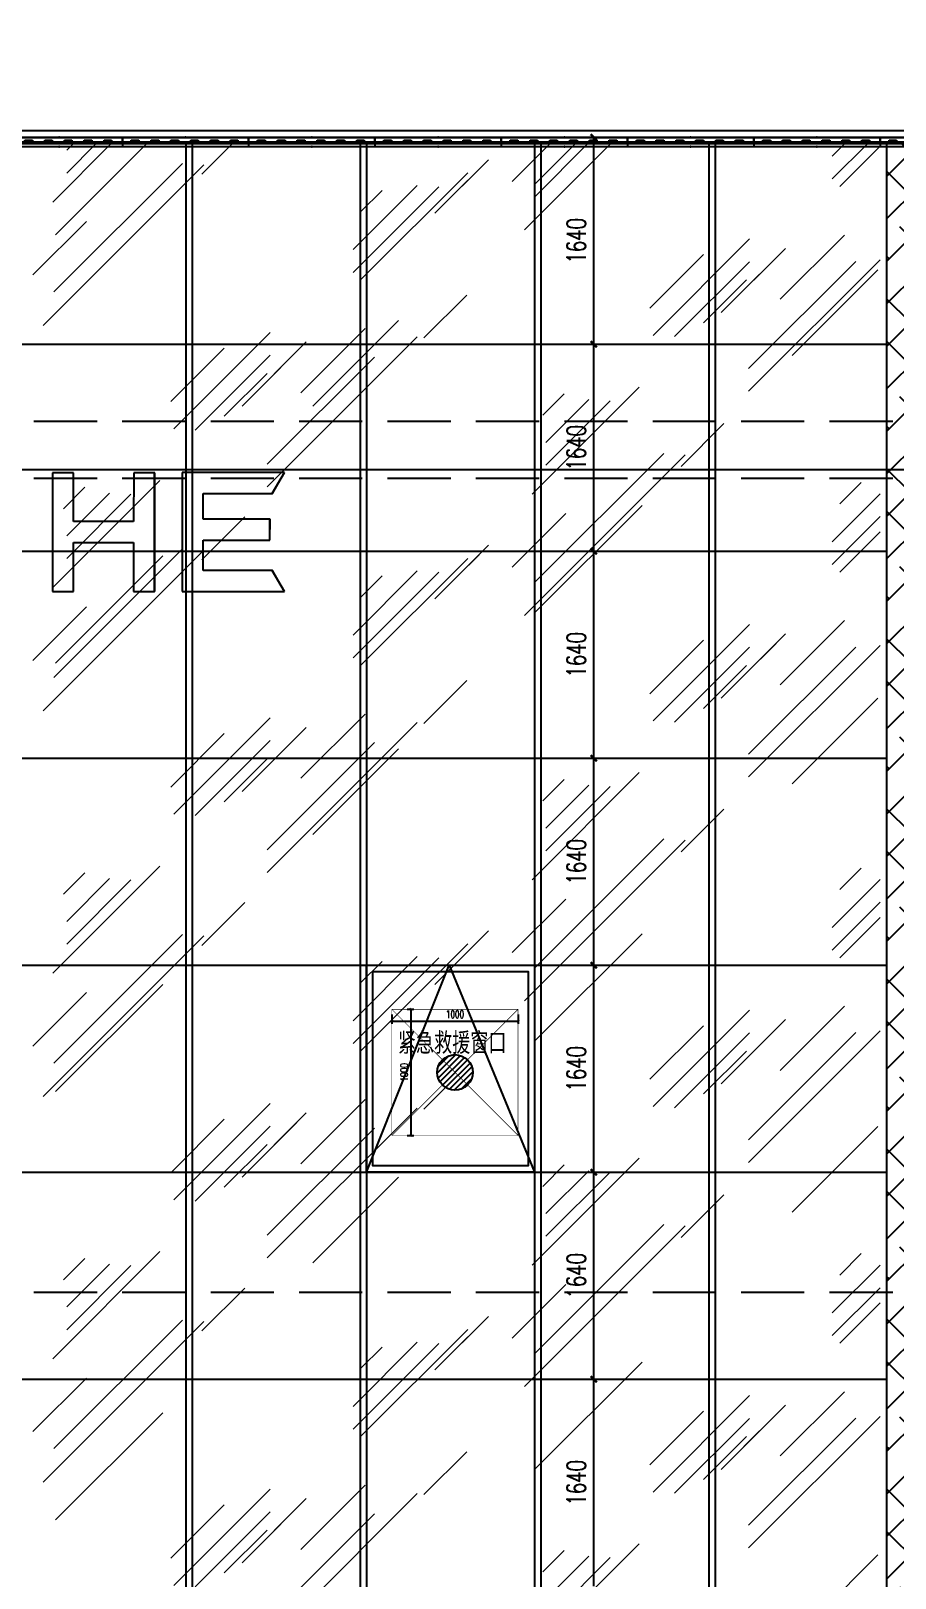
# Model space of a CAD drawing. Extents: x -2377130 to 293730, y -2 to 754590.
# Drawn here: x -451317 to -444476, y 524323 to 536580 of the extents above; entities that cross this region are included whole.
import ezdxf
from ezdxf.enums import TextEntityAlignment as Align

# ---------------------------------------------------------------- set-up
doc = ezdxf.new("R2010")
doc.units = 0
doc.header["$LTSCALE"] = 1000
doc.header["$MEASUREMENT"] = 0
for name, pattern in [('__DASH', [0.35, 0.25, -0.1]), ('DASH', [0.35, 0.25, -0.1]), ('DOTE', [2.42, 2, -0.2, 0.02, -0.2])]:
    doc.linetypes.add(name, pattern=pattern)
doc.layers.get('Defpoints').update_dxf_attribs({"color": 210})
for name, color, linetype in [('A-AXIS-DOTE', 14, 'DOTE'), ('A-AXIS-DP', 126, 'Continuous'), ('A-HATCH-2', 251, 'Continuous'), ('A-LIN-V', 9, 'Continuous'), ('A-WINDOW', 140, 'Continuous'), ('DIM-照明', 3, 'Continuous'), ('EQUIP-照明', 3, 'Continuous')]:
    doc.layers.add(name, color=color, linetype=linetype)
doc.layers.add('A-WALL-HATCH', color=8, linetype='Continuous', lineweight=13)
doc.layers.add('A-加建区域', color=47, linetype='Continuous', plot=False)
doc.styles.add('_TCH_DIM_T3', font='SIMPLEX', dxfattribs={"width": 0.705882, "bigfont": 'GBCBIG'})
doc.styles.add('_TEL_DIM', font='SIMPLEX', dxfattribs={"width": 0.8, "height": 3.5, "bigfont": 'HZTXT'})
doc.styles.add('STYLE1', font='')
doc.styles.get('STYLE1').set_extended_font_data('SimSun')
doc.dimstyles.new('_TCH_ARCH&&20', dxfattribs={"dimtxt": 59.5, "dimasz": 20, "dimexe": 20, "dimexo": 20, "dimgap": 25.25, "dimtad": 1, "dimdec": 0, "dimzin": 0, "dimdsep": 46, "dimtxsty": '_TCH_DIM_T3', "dimblk": 'ARCHTICK', "dimcen": 0.09, "dimclrt": 7, "dimazin": 2, "dimtfac": 1, "dimtdec": 0, "dimtix": 1, "dimtmove": 2, "dimatfit": 3, "dimfxl": 0, "dimtolj": 1, "dimtzin": 0, "dimarcsym": 0})

# ---------------------------------------------------------------- blocks, each defined once
blk = doc.blocks.new('_ArchTick')
at = {"color": 0, "linetype": 'ByBlock', "const_width": 0.4}
blk.add_lwpolyline([(-0.5, -0.5), (0.5, 0.5)], dxfattribs=at)
blk = doc.blocks.new('*D1163')
at = {"layer": 'A-加建区域', "color": 0, "lineweight": -2}
for p, q in [((-448460, 528787), (-448460, 528714)), ((-448460, 528734), (-447460, 528734)), ((-447460, 528787), (-447460, 528714))]:
    blk.add_line(p, q, dxfattribs=at)
at = {"layer": 'Defpoints', "color": 0}
for p in [(-448460, 528807), (-447460, 528807), (-447460, 528734)]:
    blk.add_point(p, dxfattribs=at)
at = {"layer": 'A-加建区域', "color": 0, "lineweight": -2, "xscale": 20, "yscale": 20, "zscale": 20, "rotation": 180}
blk.add_blockref('_ArchTick', (-448460, 528734), dxfattribs=at)
at = {"layer": 'A-加建区域', "color": 0, "lineweight": -2, "xscale": 20, "yscale": 20, "zscale": 20}
blk.add_blockref('_ArchTick', (-447460, 528734), dxfattribs=at)
at = {"layer": 'A-加建区域', "color": 7, "insert": (-447960, 528789), "char_height": 59.5, "attachment_point": 5, "style": '_TCH_DIM_T3'}
blk.add_mtext('\\A1;1000', dxfattribs=at)
blk = doc.blocks.new('*D1164')
at = {"layer": 'A-加建区域', "color": 0, "lineweight": -2}
for p, q in [((-448339, 528829), (-448287, 528829)), ((-448307, 527829), (-448307, 528829)), ((-448339, 527829), (-448287, 527829))]:
    blk.add_line(p, q, dxfattribs=at)
at = {"layer": 'Defpoints', "color": 0}
for p in [(-448359, 528829), (-448307, 528829), (-448359, 527829)]:
    blk.add_point(p, dxfattribs=at)
at = {"layer": 'A-加建区域', "color": 0, "lineweight": -2, "xscale": 20, "yscale": 20, "zscale": 20}
for p, rotation in [((-448307, 528829), 90), ((-448307, 527829), 270)]:
    blk.add_blockref('_ArchTick', p, dxfattribs=dict(at, rotation=rotation))
at = {"layer": 'A-加建区域', "color": 7, "insert": (-448362, 528329), "char_height": 59.5, "attachment_point": 5, "rotation": 90, "style": '_TCH_DIM_T3'}
blk.add_mtext('\\A1;1000', dxfattribs=at)
blk = doc.blocks.new('12ZA')
at = {"color": 3}
for p, q in [((11454727, 202786), (11455727, 202786)), ((11454727, 202712), (11454727, 202786)), ((11454812, 202763), (11454871, 202763)), ((11454812, 202734), (11454812, 202763)), ((11454871, 202763), (11454871, 202734)), ((11454969, 202763), (11455028, 202763)), ((11454969, 202734), (11454969, 202763)), ((11455028, 202763), (11455028, 202734)), ((11455126, 202763), (11455185, 202763)), ((11455126, 202734), (11455126, 202763)), ((11455185, 202763), (11455185, 202734)), ((11455283, 202763), (11455342, 202763)), ((11455283, 202734), (11455283, 202763)), ((11455342, 202763), (11455342, 202734)), ((11455439, 202763), (11455499, 202763)), ((11455439, 202734), (11455439, 202763)), ((11455499, 202763), (11455499, 202734)), ((11455596, 202763), (11455656, 202763)), ((11455596, 202734), (11455596, 202763)), ((11455656, 202763), (11455656, 202734)), ((11455727, 202712), (11455727, 202786)), ((11454727, 202712), (11454727, 202737)), ((11455727, 202712), (11454727, 202712)), ((11454871, 202734), (11454812, 202734)), ((11455028, 202734), (11454969, 202734)), ((11455185, 202734), (11455126, 202734)), ((11455342, 202734), (11455283, 202734)), ((11455499, 202734), (11455439, 202734)), ((11455656, 202734), (11455596, 202734)), ((11455727, 202737), (11455727, 202712))]:
    blk.add_line(p, q, dxfattribs=at)
for p in [(11454727, 202749), (11454727, 202749), (11454727, 202749), (11455227, 202786), (11455227, 202786), (11455227, 202786), (11455727, 202749), (11455727, 202749), (11455727, 202749), (11455727, 202749), (11455727, 202749), (11455227, 202712), (11455227, 202712), (11455227, 202712)]:
    blk.add_point(p, dxfattribs=at)
at = {"color": 3, "style": '_TEL_DIM', "flags": 1}
for tag in ['REMARK', 'A']:
    blk.add_attdef(tag, text='', height=0.01, dxfattribs=at).set_placement((11455227, 202712), align=Align.MIDDLE_CENTER)
blk = doc.blocks.new('$equip_U$00000141(SEELE-PC)')
at = {"color": 8}
for p in [(-1, 0), (0, 0.074), (0, -0.074), (1, -0.024)]:
    blk.add_point(p, dxfattribs=at)
at = {"color": 8, "xscale": 0.002, "yscale": 0.002, "zscale": 0.002}
blk.add_blockref('12ZA', (-22910.454, -405.497), dxfattribs=at)
at = {"color": 7, "style": '_TEL_DIM', "flags": 1}
for tag in ['A', 'REMARK']:
    blk.add_attdef(tag, text='', height=0.00002, dxfattribs=at).set_placement((0, 0), align=Align.MIDDLE_CENTER)
blk = doc.blocks.new('$equip_U$00000080(LAPTOP-0UNQ9FSO)')
at = {"color": 4}
blk.add_blockref('$equip_U$00000141(SEELE-PC)', (1, 0.074), dxfattribs=at)
at = {"color": 7, "style": '_TEL_DIM', "flags": 1}
for tag in ['A', 'REMARK']:
    blk.add_attdef(tag, text='', height=0.00002, dxfattribs=at).set_placement((0, 0), align=Align.MIDDLE_CENTER)

msp = doc.modelspace()

# ---------------------------------------------------------------- hatches: boundary and pattern name
at = {"layer": 'A-HATCH-2'}
h = msp.add_hatch(dxfattribs=at)
h.set_pattern_fill('ANSI38', color=8, scale=150)
h.set_pattern_definition([(45, (0, 0), (-168.3798, 168.3798), []), (135, (0, 0), (-505.13941, 168.3798), [595.3125, -357.1875])])
h.paths.add_polyline_path([(-444543.1, 516937.5), (-444293.1, 516937.5), (-444293.1, 535687.5), (-444543.1, 535687.5)])
at = {"layer": 'A-加建区域'}
h = msp.add_hatch(dxfattribs=at)
h.set_pattern_fill('ANSI31', color=8, scale=20)
h.set_pattern_definition([(45, (-1860777.735, -1074018.136), (-22.4506403, 22.4506403), [])])
edge = h.paths.add_edge_path()
edge.add_arc((-447960, 528328.7), 140.7, 0, 360)

# ---------------------------------------------------------------- linework, layer by layer
at = {"layer": 'A-AXIS-DOTE', "color": 8, "linetype": '__DASH', "ltscale": 2}
for p, q in [((-465993.9, 535737.5), (-377296.1, 535737.5)), ((-465993.9, 533487.5), (-377296.1, 533487.5)), ((-465993.9, 533037.5), (-377296.1, 533037.5))]:
    msp.add_line(p, q, dxfattribs=at)
at = {"layer": 'A-AXIS-DP', "color": 8}
for p, q in [((-447138.8, 535737.5), (-446811.3, 535737.5)), ((-446861.3, 534097.5), (-446861.3, 535737.5)), ((-447138.8, 534097.5), (-446811.3, 534097.5)), ((-447138.8, 534097.5), (-446811.3, 534097.5)), ((-446861.3, 532457.5), (-446861.3, 534097.5)), ((-447138.8, 532457.5), (-446811.3, 532457.5)), ((-447138.8, 532457.5), (-446811.3, 532457.5)), ((-446861.3, 530817.5), (-446861.3, 532457.5)), ((-447138.8, 530817.5), (-446811.3, 530817.5)), ((-447138.8, 530817.5), (-446811.3, 530817.5)), ((-446861.3, 529177.5), (-446861.3, 530817.5)), ((-447138.8, 529177.5), (-446811.3, 529177.5)), ((-447138.8, 529177.5), (-446811.3, 529177.5)), ((-446861.3, 527537.5), (-446861.3, 529177.5)), ((-447138.8, 527537.5), (-446811.3, 527537.5)), ((-447138.8, 527537.5), (-446811.3, 527537.5)), ((-446861.3, 525897.5), (-446861.3, 527537.5)), ((-447138.8, 525897.5), (-446811.3, 525897.5)), ((-447138.8, 525897.5), (-446811.3, 525897.5)), ((-446861.3, 524257.5), (-446861.3, 525897.5))]:
    msp.add_line(p, q, dxfattribs=at)
at = {"layer": 'A-HATCH-2', "color": 8}
for p, q in [((-456970, 534097.5), (-444543.1, 534097.5)), ((-456970, 532457.5), (-444543.1, 532457.5)), ((-456970, 530817.5), (-444543.1, 530817.5)), ((-456970, 529177.5), (-444543.1, 529177.5)), ((-456970, 527537.5), (-444543.1, 527537.5)), ((-456970, 525897.5), (-444543.1, 525897.5))]:
    msp.add_line(p, q, dxfattribs=at)
at = {"layer": 'A-LIN-V', "color": 8}
for p, q in [((-457670, 535737.5), (-384470.1, 535737.5)), ((-457670, 535687.5), (-384470.1, 535687.5)), ((-444543.1, 535687.5), (-444543.1, 517237.5)), ((-451147.8, 533080), (-451147.9, 532139.1)), ((-451147.4, 533080), (-451147.8, 533080)), ((-450981.7, 533080), (-451147.4, 533080)), ((-450981.7, 532692.5), (-450981.7, 533080)), ((-450981.3, 533080), (-450981.7, 533080)), ((-450981.3, 532692.6), (-450981.3, 533080)), ((-450504.1, 533079.9), (-450504.2, 532692.5)), ((-450503.7, 533079.9), (-450504.1, 533079.9)), ((-450338.1, 533079.9), (-450503.7, 533079.9)), ((-450338.2, 532139), (-450338.1, 533079.9)), ((-450337.6, 533079.9), (-450338.1, 533079.9)), ((-450337.8, 532139), (-450337.6, 533079.9)), ((-450120.8, 533080.5), (-450120.9, 532139.8)), ((-450120.4, 533080.5), (-450120.8, 533080.5)), ((-450044.4, 533080.5), (-450120.4, 533080.5)), ((-450044, 533080.5), (-450044.4, 533080.5)), ((-449954.7, 533080.5), (-450044, 533080.5)), ((-449954.3, 533080.5), (-449954.7, 533080.5)), ((-449310.5, 533080.4), (-449954.3, 533080.5)), ((-449406.4, 532914.4), (-449310.5, 533080.4)), ((-449406, 532914.4), (-449310.1, 533080.4)), ((-449310.1, 533080.4), (-449310.5, 533080.4)), ((-449954.8, 532712.6), (-449954.7, 532914.4)), ((-449954.7, 532914.4), (-449954.3, 532914.4)), ((-449954.4, 532712.6), (-449954.3, 532914.4)), ((-449954.3, 532914.4), (-449406.4, 532914.4)), ((-449406.4, 532914.4), (-449406, 532914.4)), ((-449954.4, 532712.6), (-449954.8, 532712.6)), ((-449425, 532712.6), (-449954.4, 532712.6)), ((-449425.1, 532546.5), (-449425, 532712.6)), ((-449424.6, 532712.6), (-449425, 532712.6)), ((-449424.7, 532546.5), (-449424.6, 532712.6)), ((-450981.3, 532692.6), (-450981.7, 532692.5)), ((-450504.2, 532692.5), (-450981.3, 532692.6)), ((-450981.8, 532139.1), (-450981.8, 532526.5)), ((-450981.8, 532526.5), (-450981.4, 532526.5)), ((-450981.4, 532139.1), (-450981.4, 532526.5)), ((-450981.4, 532526.5), (-450504.2, 532526.4)), ((-450504.2, 532526.4), (-450504.3, 532139)), ((-449954.8, 532305.9), (-449954.8, 532546.6)), ((-449954.8, 532546.6), (-449954.4, 532546.6)), ((-449954.4, 532305.9), (-449954.4, 532546.6)), ((-449954.4, 532546.6), (-449425.1, 532546.5)), ((-449425.1, 532546.5), (-449424.7, 532546.5)), ((-449954.4, 532305.9), (-449954.8, 532305.9)), ((-449406.6, 532305.8), (-449954.4, 532305.9)), ((-449310.7, 532139.8), (-449406.6, 532305.8)), ((-449406.1, 532305.8), (-449406.6, 532305.8)), ((-449310.3, 532139.8), (-449406.1, 532305.8)), ((-451147.9, 532139.1), (-450981.8, 532139.1)), ((-450981.4, 532139.1), (-450981.8, 532139.1)), ((-450504.3, 532139), (-450338.2, 532139)), ((-450337.8, 532139), (-450338.2, 532139)), ((-450120.9, 532139.8), (-449310.7, 532139.8)), ((-449310.7, 532139.8), (-449310.3, 532139.8))]:
    msp.add_line(p, q, dxfattribs=at)
at = {"layer": 'A-WALL-HATCH', "color": 8, "linetype": 'Continuous'}
for p, q in [((-451144.3, 535224.7), (-450681.5, 535687.5)), ((-451121.9, 534965.9), (-450400.3, 535687.5)), ((-451034.6, 535454.4), (-450801.5, 535687.5)), ((-451034.6, 535634.4), (-450981.5, 535687.5)), ((-449964.6, 535444.4), (-449721.5, 535687.5)), ((-447507.2, 535387.1), (-447206.8, 535687.5)), ((-447409.8, 535004.5), (-446726.8, 535687.5)), ((-447327.2, 535366.5), (-447006.2, 535687.5)), ((-447325, 535269.3), (-446906.8, 535687.5)), ((-444972.4, 535407.1), (-444692.1, 535687.5)), ((-444972.4, 535587.1), (-444872.1, 535687.5)), ((-444912.4, 535347.1), (-444593.1, 535666.5)), ((-451136.7, 534512.3), (-450118.4, 535530.5)), ((-448119, 535135.3), (-447694.7, 535559.6)), ((-451221.5, 534247.4), (-449948.7, 535520.2)), ((-448707.2, 534607.1), (-447858.6, 535455.6)), ((-447939, 535315.3), (-447769.2, 535485)), ((-448767.2, 534847.1), (-448258.1, 535356.2)), ((-448767.2, 534667.1), (-448088.4, 535345.9)), ((-448707.2, 535147.1), (-448537.5, 535316.8)), ((-451301.9, 534647.1), (-450877.6, 535071.3)), ((-446391.3, 534168.3), (-445627.6, 534931.9)), ((-445385.9, 534453.7), (-444876.7, 534962.8)), ((-446416.2, 534383.4), (-445991.9, 534807.7)), ((-445851.6, 534348), (-445342.5, 534857.1)), ((-446221.6, 534158), (-445627.6, 534751.9)), ((-445671.6, 534528), (-445417, 534782.6)), ((-445634.6, 533725), (-444593.1, 534766.5)), ((-445634.6, 533905), (-444786.1, 534753.5)), ((-445290.7, 534008.9), (-444611.9, 534687.7)), ((-445991.9, 534267.7), (-445652.5, 534607.1)), ((-448206.3, 534148), (-447866.9, 534487.4)), ((-450186, 533428.2), (-449422.4, 534191.9)), ((-449180.6, 533713.7), (-448671.5, 534222.8)), ((-449085.4, 533608.2), (-448406.6, 534287.1)), ((-450210.9, 533643.4), (-449786.6, 534067.7)), ((-449646.3, 533608), (-449137.2, 534117.1)), ((-449446.3, 532968), (-448258.3, 534155.9)), ((-450016.3, 533417.9), (-449422.4, 534011.9)), ((-449466.3, 533788), (-449211.7, 534042.5)), ((-449446.3, 533148), (-448597.8, 533996.5)), ((-449786.6, 533527.7), (-449447.2, 533867.1)), ((-447349.5, 532910), (-446501, 533758.6)), ((-447264.7, 533534.9), (-447095, 533704.6)), ((-447239.8, 533319.7), (-446900.4, 533659.2)), ((-447239.8, 533139.7), (-446730.7, 533648.9)), ((-446169.8, 533129.7), (-445830.4, 533469.1)), ((-447409.8, 531949.8), (-446137, 533222.5)), ((-447325, 532214.6), (-446306.7, 533232.8)), ((-451144.3, 532170), (-450295.7, 533018.5)), ((-451059.4, 532794.9), (-450889.7, 532964.6)), ((-444912.4, 532832.4), (-444742.7, 533002.1)), ((-451034.6, 532579.7), (-450695.1, 532919.1)), ((-451034.6, 532399.7), (-450525.4, 532908.8)), ((-444972.4, 532532.4), (-444593.1, 532911.8)), ((-449964.6, 532389.7), (-449625.2, 532729.1)), ((-447507.2, 532332.4), (-447082.9, 532756.7)), ((-447327.2, 531972.4), (-446478.6, 532820.9)), ((-444972.4, 532352.4), (-444593.1, 532731.8)), ((-444912.4, 532292.4), (-444593.1, 532611.8)), ((-451136.7, 531457.6), (-450118.4, 532475.8)), ((-448119, 532080.6), (-447694.7, 532504.9)), ((-451221.5, 531192.7), (-449948.7, 532465.5)), ((-451121.9, 531571.8), (-450273.4, 532420.3)), ((-448707.2, 531552.4), (-447858.6, 532400.9)), ((-447939, 532260.6), (-447769.2, 532430.3)), ((-448767.2, 531792.4), (-448258.1, 532301.5)), ((-448767.2, 531612.4), (-448088.4, 532291.2)), ((-448707.2, 532092.4), (-448537.5, 532262.1)), ((-451301.9, 531592.4), (-450877.6, 532016.6)), ((-446391.3, 531113.6), (-445627.6, 531877.2)), ((-445385.9, 531399), (-444876.7, 531908.1)), ((-446416.2, 531328.7), (-445991.9, 531753)), ((-445851.6, 531293.3), (-445342.5, 531802.4)), ((-446221.6, 531103.3), (-445627.6, 531697.2)), ((-445671.6, 531473.3), (-445417, 531727.9)), ((-445634.6, 530670.3), (-444593.1, 531711.8)), ((-445634.6, 530850.3), (-444786.1, 531698.8)), ((-445991.9, 531213), (-445652.5, 531552.4)), ((-448206.3, 531093.3), (-447866.9, 531432.7)), ((-445290.7, 530614.7), (-444611.9, 531293.6)), ((-450186, 530373.5), (-449422.4, 531137.2)), ((-449180.6, 530659), (-448671.5, 531168.1)), ((-450210.9, 530588.7), (-449786.6, 531013)), ((-449646.3, 530553.3), (-449137.2, 531062.4)), ((-449446.3, 529913.3), (-448258.3, 531101.2)), ((-450016.3, 530363.2), (-449422.4, 530957.2)), ((-449466.3, 530733.3), (-449211.7, 530987.8)), ((-449446.3, 530093.3), (-448597.8, 530941.8)), ((-449085.4, 530214.1), (-448406.6, 530893)), ((-449786.6, 530473), (-449447.2, 530812.4)), ((-447349.5, 529855.3), (-446501, 530703.9)), ((-447264.7, 530480.2), (-447095, 530649.9)), ((-447239.8, 530265), (-446900.4, 530604.5)), ((-447239.8, 530085), (-446730.7, 530594.2)), ((-446169.8, 530075), (-445830.4, 530414.4)), ((-447409.8, 528895), (-446137, 530167.8)), ((-447325, 529159.9), (-446306.7, 530178.1)), ((-451144.3, 529115.3), (-450295.7, 529963.8)), ((-451059.4, 529740.2), (-450889.7, 529909.9)), ((-444912.4, 529777.7), (-444742.7, 529947.4)), ((-451034.6, 529525), (-450695.1, 529864.4)), ((-451034.6, 529345), (-450525.4, 529854.1)), ((-444972.4, 529477.7), (-444593.1, 529857.1)), ((-449964.6, 529335), (-449625.2, 529674.4)), ((-447507.2, 529277.7), (-447082.9, 529702)), ((-444972.4, 529297.7), (-444593.1, 529677.1)), ((-444912.4, 529237.7), (-444593.1, 529557.1)), ((-451221.5, 528138), (-449948.7, 529410.8)), ((-451136.7, 528402.9), (-450118.4, 529421.1)), ((-448119, 529025.9), (-447694.7, 529450.2)), ((-447327.2, 528578.3), (-446478.6, 529426.8)), ((-448707.2, 528497.7), (-447858.6, 529346.2)), ((-447939, 529205.9), (-447769.2, 529375.6)), ((-448767.2, 528737.7), (-448258.1, 529246.8)), ((-448767.2, 528557.7), (-448088.4, 529236.5)), ((-448707.2, 529037.7), (-448537.5, 529207.4)), ((-451301.9, 528537.7), (-450877.6, 528961.9)), ((-451121.9, 528177.7), (-450273.4, 529026.2)), ((-446391.3, 528058.9), (-445627.6, 528822.5)), ((-445385.9, 528344.3), (-444876.7, 528853.4)), ((-446416.2, 528274), (-445991.9, 528698.3)), ((-445851.6, 528238.6), (-445342.5, 528747.7)), ((-445671.6, 528418.6), (-445417, 528673.2)), ((-446221.6, 528048.6), (-445627.6, 528642.5)), ((-445634.6, 527615.6), (-444593.1, 528657.1)), ((-445634.6, 527795.6), (-444786.1, 528644.1)), ((-445991.9, 528158.3), (-445652.5, 528497.7)), ((-448206.3, 528038.6), (-447866.9, 528378)), ((-450186, 527318.8), (-449422.4, 528082.5)), ((-449180.6, 527604.3), (-448671.5, 528113.4)), ((-450210.9, 527534), (-449786.6, 527958.2)), ((-449646.3, 527498.6), (-449137.2, 528007.7)), ((-449466.3, 527678.6), (-449211.7, 527933.1)), ((-449446.3, 526858.6), (-448258.3, 528046.5)), ((-450016.3, 527308.5), (-449422.4, 527902.5)), ((-449446.3, 527038.6), (-448597.8, 527887.1)), ((-445290.7, 527220.6), (-444611.9, 527899.5)), ((-449786.6, 527418.2), (-449447.2, 527757.7)), ((-447349.5, 526800.6), (-446501, 527649.2)), ((-447264.7, 527425.5), (-447095, 527595.2)), ((-449085.4, 526820), (-448406.6, 527498.8)), ((-447239.8, 527210.3), (-446900.4, 527549.8)), ((-447239.8, 527030.3), (-446730.7, 527539.5)), ((-446169.8, 527020.3), (-445830.4, 527359.7)), ((-447409.8, 525840.3), (-446137, 527113.1)), ((-447325, 526105.2), (-446306.7, 527123.4)), ((-451144.3, 526060.6), (-450295.7, 526909.1)), ((-451059.4, 526685.5), (-450889.7, 526855.2)), ((-444912.4, 526723), (-444742.7, 526892.7)), ((-451034.6, 526470.3), (-450695.1, 526809.7)), ((-451034.6, 526290.3), (-450525.4, 526799.4)), ((-444972.4, 526423), (-444593.1, 526802.4)), ((-449964.6, 526280.3), (-449625.2, 526619.7)), ((-447507.2, 526223), (-447082.9, 526647.3)), ((-444972.4, 526243), (-444593.1, 526622.4)), ((-444912.4, 526183), (-444593.1, 526502.4)), ((-451221.5, 525083.3), (-449948.7, 526356.1)), ((-451136.7, 525348.2), (-450118.4, 526366.4)), ((-448119, 525971.2), (-447694.7, 526395.5)), ((-448707.2, 525443), (-447858.6, 526291.5)), ((-447939, 526151.2), (-447769.2, 526320.9)), ((-448767.2, 525683), (-448258.1, 526192.1)), ((-448767.2, 525503), (-448088.4, 526181.8)), ((-448707.2, 525983), (-448537.5, 526152.7)), ((-447327.2, 525184.2), (-446478.6, 526032.7)), ((-451301.9, 525483), (-450877.6, 525907.2)), ((-446391.3, 525004.2), (-445627.6, 525767.8)), ((-445385.9, 525289.6), (-444876.7, 525798.7)), ((-451121.9, 524783.5), (-450273.4, 525632.1)), ((-446416.2, 525219.3), (-445991.9, 525643.6)), ((-445851.6, 525183.9), (-445342.5, 525693)), ((-445671.6, 525363.9), (-445417, 525618.5)), ((-445634.6, 524560.9), (-444593.1, 525602.4)), ((-446221.6, 524993.9), (-445627.6, 525587.8)), ((-445634.6, 524740.9), (-444786.1, 525589.4)), ((-445991.9, 525103.6), (-445652.5, 525443)), ((-448206.3, 524983.9), (-447866.9, 525323.3)), ((-450186, 524264.1), (-449422.4, 525027.8)), ((-449446.3, 523803.9), (-448258.3, 524991.8)), ((-449180.6, 524549.6), (-448671.5, 525058.7)), ((-450210.9, 524479.3), (-449786.6, 524903.5)), ((-449646.3, 524443.9), (-449137.2, 524953)), ((-449466.3, 524623.9), (-449211.7, 524878.4)), ((-450016.3, 524253.8), (-449422.4, 524847.8)), ((-449446.3, 523983.9), (-448597.8, 524832.4)), ((-449786.6, 524363.5), (-449447.2, 524703)), ((-447349.5, 523745.9), (-446501, 524594.5)), ((-447264.7, 524370.8), (-447095, 524540.5)), ((-445290.7, 523826.5), (-444611.9, 524505.3)), ((-447239.8, 524155.6), (-446900.4, 524495.1)), ((-447239.8, 523975.6), (-446730.7, 524484.8))]:
    msp.add_line(p, q, dxfattribs=at)
at = {"layer": 'A-WINDOW', "color": 8}
for p, q in [((-450091.2, 535687.5), (-450091.2, 517237.5)), ((-450041.2, 535687.5), (-450041.2, 517237.5)), ((-448710.4, 535687.5), (-448710.4, 517237.5)), ((-448660.4, 535687.5), (-448660.4, 517237.5)), ((-447329.6, 535687.5), (-447329.6, 517237.5)), ((-447279.6, 535687.5), (-447279.6, 517237.5)), ((-445948.8, 535687.5), (-445948.8, 517237.5)), ((-445898.8, 535687.5), (-445898.8, 517237.5))]:
    msp.add_line(p, q, dxfattribs=at)
msp.add_lwpolyline([(-448660.4, 527537.5), (-448006.2, 529177.5), (-447329.6, 527537.5)], dxfattribs=at)
for points in [[(-448660.4, 529177.5), (-447329.6, 529177.5), (-447329.6, 527537.5), (-448660.4, 527537.5)], [(-448610.4, 529127.5), (-447379.6, 529127.5), (-447379.6, 527587.5), (-448610.4, 527587.5)]]:
    msp.add_lwpolyline(points, close=True, dxfattribs=at)
at = {"layer": 'A-加建区域', "color": 8, "linetype": '__DASH', "ltscale": 2}
msp.add_line((-465993.9, 526587.5), (-377296.1, 526587.5), dxfattribs=at)
at = {"layer": 'A-加建区域', "color": 8, "linetype": 'DASH', "const_width": 5}
msp.add_lwpolyline([(-448460, 528828.7), (-447460, 528828.7), (-447460, 527828.7), (-448460, 527828.7)], close=True, dxfattribs=at)
for points in [[(-448460, 528828.7), (-447460, 527828.7)], [(-447460, 528828.7), (-448460, 527828.7)]]:
    msp.add_lwpolyline(points, dxfattribs=at)
at = {"layer": 'A-加建区域', "color": 8, "ltscale": 0.5}
msp.add_circle((-447960, 528328.7), 140.7, dxfattribs=at)
at = {"layer": 'DIM-照明', "color": 1}
msp.add_lwpolyline([(-454990.7, 533104.2), (-438995, 533104.2), (-438995, 536580)], dxfattribs=at)
at = {"layer": 'DIM-照明', "color": 6}
for points in [[(-457630.8, 517937.5), (-457630.8, 535710), (-453593.8, 535710), (-453593.8, 535790), (-422710, 535790), (-422710, 535950)], [(-452593.8, 535700.5), (-430593.8, 535700.5), (-430593.8, 535760), (-422670, 535760), (-422670, 535950)]]:
    msp.add_lwpolyline(points, dxfattribs=at)

# ---------------------------------------------------------------- block references
at = {"layer": 'A-AXIS-DP', "color": 8, "xscale": 50, "yscale": 50, "zscale": 50}
for p, rotation in [((-446861.3, 535737.5), 90), ((-446861.3, 534097.5), 90), ((-446861.3, 534097.5), 270), ((-446861.3, 532457.5), 90), ((-446861.3, 532457.5), 270), ((-446861.3, 530817.5), 90), ((-446861.3, 530817.5), 270), ((-446861.3, 529177.5), 90), ((-446861.3, 529177.5), 270), ((-446861.3, 527537.5), 90), ((-446861.3, 527537.5), 270), ((-446861.3, 525897.5), 90), ((-446861.3, 525897.5), 270)]:
    msp.add_blockref('_ArchTick', p, dxfattribs=dict(at, rotation=rotation))
at = {"layer": 'EQUIP-照明', "color": 8, "xscale": 500, "yscale": 500, "zscale": 500, "rotation": 180}
for p in [(-450593.8, 535737.5), (-449593.8, 535737.5), (-448593.8, 535737.5), (-447593.8, 535737.5), (-446593.8, 535737.5), (-445593.8, 535737.5), (-444593.8, 535737.5), (-443593.8, 535737.5)]:
    msp.add_blockref('$equip_U$00000080(LAPTOP-0UNQ9FSO)', p, dxfattribs=at)

# ---------------------------------------------------------------- texts
at = {"layer": 'A-AXIS-DP', "color": 8, "char_height": 148.75, "attachment_point": 5, "rotation": 90, "style": '_TCH_DIM_T3'}
for insert in [(-446998.8, 534917.5), (-446998.8, 533277.5), (-446998.8, 531637.5), (-446998.8, 529997.5), (-446998.8, 528357.5), (-446998.8, 526717.5), (-446998.8, 525077.5)]:
    msp.add_mtext('\\A1;1640', dxfattribs=dict(at, insert=insert))
at = {"layer": 'A-加建区域', "color": 8, "linetype": 'Continuous', "style": 'STYLE1', "width": 0.7}
msp.add_text('紧急救援窗口', height=150, dxfattribs=at).set_placement((-448411.7, 528491.7))

# ---------------------------------------------------------------- dimensions: what is measured, and where the dimension line sits
at = {"layer": 'A-加建区域', "color": 8}
for p1, p2, distance, picture, middle in [((-448460, 528807.4), (-447460, 528807.4), -73.3, '*D1163', (-447960, 528789.1)), ((-448358.8, 527828.7), (-448358.8, 528828.7), -51.4, '*D1164', (-448362.4, 528328.7))]:
    dim = msp.add_aligned_dim(p1=p1, p2=p2, distance=distance, dimstyle='_TCH_ARCH&&20', dxfattribs=at)
    dim.commit()
    dim.dimension.update_dxf_attribs({"geometry": picture, "text_midpoint": middle})

doc.saveas('drawing.dxf')
